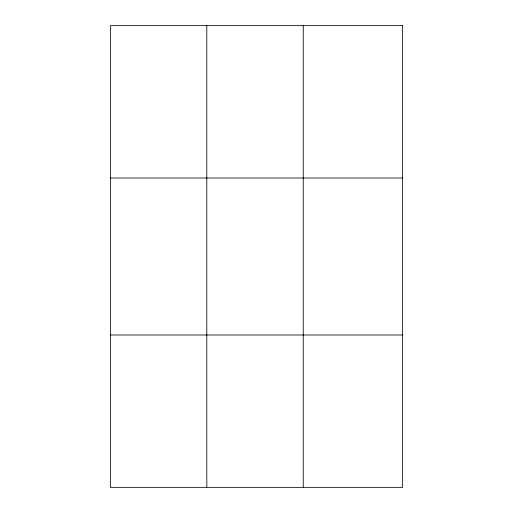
<?xml version="1.0" encoding="UTF-8"?>
<svg xmlns="http://www.w3.org/2000/svg" width="513" height="513" viewBox="0 0 513 513"><rect width="100%" height="100%" fill="white"/><g stroke="black" fill="none" stroke-linecap="round" stroke-linejoin="round"><path stroke-width="0.77" d="M206.816 25.65L206.816 487.35M303.26 25.65L303.26 487.35M110.372 178.011L402.628 178.011M110.372 334.989L402.628 334.989M402.628 25.65L402.628 487.35L110.372 487.35L110.372 25.65L402.628 25.65"/></g></svg>
